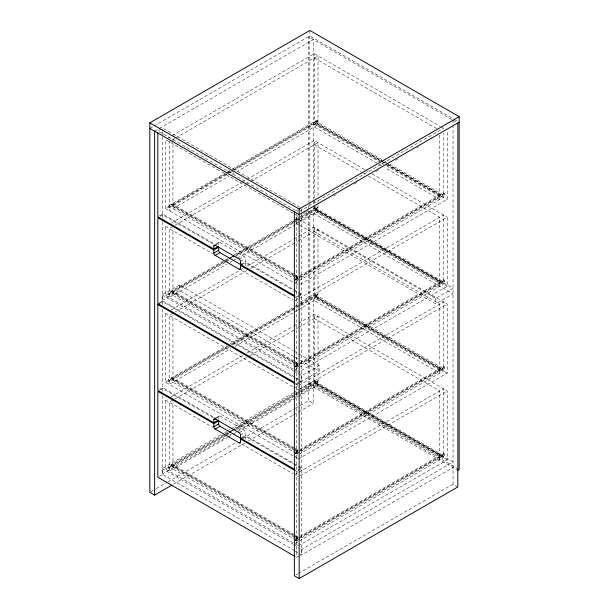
<?xml version="1.0" encoding="UTF-8"?>
<svg xmlns="http://www.w3.org/2000/svg" width="609" height="609" viewBox="0 0 609 609"><rect width="100%" height="100%" fill="white"/><g stroke="black" fill="none" stroke-linecap="round" stroke-linejoin="round"><path stroke-width="0.46" stroke-dasharray="3.04 2.28" d="M149.829 128.37L153.118 126.466M153.932 126.002L309.836 35.992L453.423 118.892M154.633 131.141L313.3 39.532L313.3 199.181M161.035 128.986L157.83 130.828L298.448 212.016M167.132 138.608L171.243 136.241M172.065 135.761L314.29 53.653L440.231 126.367M174.973 138.395L169.218 141.714L169.218 210.691L229.235 176.039M175.795 137.916L318.02 55.807L318.02 124.784L237.457 171.296M226.769 174.692L169.218 207.92L168.419 207.456L168.419 205.918L226.487 172.393M227.309 171.921L231.724 169.371M232.242 169.066L317.22 120.011L318.02 120.468L233.346 169.355M293.074 213.226L165.488 139.56L165.488 208.537L232.524 169.835M168.419 207.456L317.22 121.549L318.02 122.013L230.057 172.796M159.436 215.822L162.633 213.972L213.69 243.448M232.524 174.144L234.168 173.192M160.236 216.279L162.633 214.893L212.868 243.897M293.074 369.031L165.488 295.373L165.488 226.396L167.132 225.444M171.243 223.069L241.118 182.73M241.94 182.251L246.051 179.883M246.873 179.404L314.29 140.489L364.776 169.637M172.956 226.396L169.218 228.55L169.218 297.527L226.769 264.298M174.973 225.231L244.856 184.885M245.678 184.413L249.789 182.038M250.611 181.558L318.02 142.643L318.02 196.844M215.822 244.209L219.027 242.359M215.167 245.221L219.963 242.451L243.965 256.313A1.888 1.089 60 0 1 245.298 258.619L245.298 261.695L293.066 289.275M296.012 210.866L297.656 209.915M299.643 211.323L443.512 128.263L441.053 126.839M294.733 377.078L162.101 300.496L162.101 294.954L179.434 284.943L292.86 350.434M299.255 225.109L295.966 223.206L295.966 217.664L297.542 216.758M303.381 213.477L305.025 212.526M305.847 212.054L308.314 210.63M313.247 207.783L315.713 206.36M333.801 195.915L335.445 194.964M354.347 184.047L356.813 182.624M375.723 171.708L378.189 170.284M395.454 160.319L397.921 158.896M416.83 147.979L418.474 147.028M225.124 262.479L169.218 294.756L168.419 294.292L168.419 292.754L224.835 260.18M225.147 260.005L227.309 258.756M234.191 254.783L299.133 217.284M299.719 216.949L317.22 206.847L318.02 207.304L234.99 255.247M165.488 295.373L228.413 259.038M168.419 294.292L225.665 261.246M226.487 260.766L228.436 259.647M235.835 255.369L317.22 208.385L318.02 208.841L298.288 220.237M225.947 262.007L230.057 259.632M234.99 256.785L297.466 220.709M162.101 300.496L179.434 290.493L294.505 356.927M295.966 223.206L299.118 221.387M299.91 220.938L313.3 213.203L453.035 293.873L435.701 303.883L300.077 225.581M159.436 302.65L162.633 300.808L162.633 221.501M230.057 262.403L232.524 260.979M233.346 260.507L236.635 258.604M237.457 258.132L297.466 223.48M298.288 223.008L318.02 211.62L318.02 203.505M160.236 303.115L162.633 301.729L294.733 377.999M239.17 259.084L243.965 256.313M240.502 261.39L245.298 258.619M240.502 264.466L245.298 261.695M242.1 264.466L245.298 262.624L293.066 290.196M293.074 455.867L165.488 382.201L165.488 313.232L167.132 312.28M171.243 309.905L242.763 268.615M246.873 266.24L292.914 239.664M293.736 239.185L297.847 236.81M298.669 236.338L314.29 227.317L447.25 304.081L447.25 373.058L298.448 458.965M172.956 313.232L169.218 315.386L169.218 384.363L230.88 348.759M174.973 312.059L247.323 270.297M250.611 268.394L297.466 241.339M298.288 240.867L318.02 229.479L318.02 298.448L298.288 309.844M295.532 278.359L443.512 192.924L444.311 193.388L444.311 194.926L295.51 280.833L295.51 279.295L444.311 193.388M294.71 280.376L443.512 194.461L444.311 194.926M294.71 283.147L443.512 197.232L443.512 132.983M300.092 284.35L447.25 199.394L447.25 130.417M298.897 295.418L296.499 296.804L296.499 212.777M299.697 294.954L301.303 294.033L301.303 212.838M298.098 296.804L301.303 294.954L301.303 380.861L299.697 381.79M300.092 302.209L447.25 217.253L447.25 286.222L298.448 372.137M229.235 346.94L169.218 381.592L168.419 381.127L168.419 379.59L226.792 345.889M229.776 344.161L299.133 304.119M299.719 303.784L317.22 293.675L318.02 294.139L231.253 344.23M165.488 382.201L227.964 346.133M168.419 381.127L228.436 346.475M231.42 344.755L317.22 295.22L318.02 295.677L298.288 307.073M232.524 345.044L297.466 307.545M159.436 389.486L162.633 387.636L215.342 418.071M234.99 346.392L297.466 310.316M160.236 389.95L162.633 388.565L213.69 418.04M293.074 542.703L165.488 469.037L165.488 400.067L167.132 399.116M171.243 396.741L242.763 355.45M246.873 353.075L292.914 326.493M293.736 326.021L297.847 323.645M298.669 323.173L314.29 314.153L447.25 390.917L447.25 459.894L298.448 545.801M172.956 400.067L169.218 402.222L169.218 471.191L227.591 437.498M174.973 398.895L246.5 357.605M249.789 355.702L297.466 328.175M298.288 327.703L318.02 316.307L318.02 385.284L298.288 396.68M295.532 365.194L443.512 279.759L444.311 280.224L444.311 281.761L295.51 367.669L295.51 366.131L444.311 280.224M294.71 367.204L443.512 281.297L444.311 281.761M294.71 369.975L443.512 284.068L443.512 215.091L294.71 301.006L297.702 302.726M215.822 417.873L219.027 416.031M215.167 418.893L219.963 416.122L243.965 429.977A1.888 1.089 60 0 1 245.298 432.291L245.298 435.366L293.066 462.947M298.547 373.728L301.836 375.631L319.169 365.621L319.169 371.163L301.836 381.173L295.258 377.374M298.433 219.088L435.701 298.341L453.035 288.331L313.3 207.661M298.897 382.246L296.499 383.632L296.499 297.725M298.897 383.175L296.499 384.561L296.499 470.468L298.897 469.082M299.697 382.711L301.303 381.79L301.303 467.697L299.697 468.618M294.733 550.742L162.101 474.167L162.101 468.625L221.265 434.461M224.554 432.565L226.198 431.621M227.02 431.142L230.301 429.246M231.123 428.774L292.754 393.186M293.576 392.714L297.687 390.339M298.509 389.867L313.3 381.325L453.035 462.003L301.836 549.295L298.547 547.4M300.092 389.044L447.25 304.081M225.124 436.151L169.218 468.42L168.419 467.963L168.419 466.418L224.835 433.844M225.147 433.669L227.614 432.245M234.191 428.447L299.133 390.955M299.719 390.613L317.22 380.511L318.02 380.975L234.99 428.911M165.488 469.037L228.413 432.71M168.419 467.963L225.665 434.91M226.487 434.438L228.954 433.014M235.013 429.512L317.22 382.049L318.02 382.513L298.288 393.901M225.947 435.671L230.057 433.296M236.635 429.505L297.466 394.381M162.101 474.167L226.198 437.163M229.479 435.26L231.123 434.316M238.522 430.045L294.398 397.784M295.22 397.312L299.331 394.936M300.153 394.465L313.3 386.867M159.436 476.322L162.633 474.472L162.633 396.116M228.413 437.018L232.524 434.643M233.346 434.171L236.635 432.276M237.457 431.796L297.466 397.152M239.17 432.748L243.965 429.977M240.502 435.062L245.298 432.291M241.301 437.673L245.298 435.366M242.1 438.137L245.298 436.288L293.066 463.868M150.651 491.859L155.584 489.012M156.406 488.532L167.094 482.366M167.917 481.894L236.155 442.492M242.732 438.701L294.528 408.799M295.35 408.319L299.461 405.952M300.283 405.472L308.497 400.73L313.3 403.501L313.3 205.834M173.542 484.185L245.062 442.895M248.35 440.992L292.746 415.361M293.568 414.889L297.679 412.514M298.501 412.042L313.3 403.501M295.532 452.03L443.512 366.595L444.311 367.052L444.311 368.597L295.51 454.504L295.51 452.967L444.311 367.052M294.71 454.04L443.512 368.133L444.311 368.597M294.71 456.811L443.512 370.904L443.512 301.927L294.71 387.842L297.702 389.562M298.098 470.468L301.303 468.618L301.303 554.533L299.697 555.454M300.092 475.88L447.25 390.917M295.532 538.858L443.512 453.423L444.311 453.888L444.311 455.425L295.51 541.34L295.51 539.795L444.311 453.888M294.71 540.876L443.512 454.969L444.311 455.425M294.71 543.647L443.512 457.74L443.512 388.763L294.71 474.67L297.702 476.398M298.897 555.918L296.499 557.304L296.499 471.396M295.258 551.046L301.836 554.837L453.035 467.545M296.012 574.827L297.656 573.884M298.479 573.404L453.035 484.17L457.831 486.941M454.245 119.364L457.526 121.26M452.091 119.661L308.497 36.761L308.497 202.112M452.913 120.14L456.232 122.059M314.29 57.962L438.137 129.466M381.767 159.429L315.355 121.084L315.355 122.63L382.589 161.446M385.048 161.324L386.692 162.276M389.973 164.164L442.446 194.461L442.446 196.007L388.329 164.757M383.168 161.469L315.089 122.165L315.089 123.703L379.887 161.111M383.982 161.941L387.263 163.836M388.085 164.308L440.581 194.621L440.581 196.159L387.263 165.374M383.411 161.918L385.048 162.862M380.359 160.768L314.29 122.63L314.29 53.653M381.181 161.248L385.276 163.615M386.098 164.087L447.25 199.394M380.724 162.527L314.29 124.167L314.29 126.938L378.265 163.874M381.546 162.999L385.649 165.366M386.464 165.838L439.782 196.616L439.782 199.394L384.827 167.665M379.087 164.346L381.546 165.77M365.59 170.109L368.871 172.004M372.152 173.892L447.25 217.253M314.29 144.797L362.682 172.735M363.497 173.207L365.141 174.159M368.422 176.054L439.782 217.253L439.782 281.914M447.25 286.222L314.29 209.458L314.29 140.489M294.71 214.17L297.702 215.891M295.966 217.664L297.611 218.616M314.29 231.633L439.782 304.081L439.782 368.749M294.345 274.309L172.956 204.228L172.956 143.366M295.167 274.781L298.448 276.676M294.345 275.847L172.956 205.766L172.956 208.537L294.345 278.618M295.167 276.326L298.448 278.214M168.419 205.918L169.218 206.382M295.167 279.097L297.626 280.513M165.488 208.537L293.074 282.195M295.456 283.573L297.702 284.867M447.25 373.058L314.29 296.294L314.29 227.317M293.888 289.747L301.303 294.033M293.888 290.676L301.303 294.954M295.167 296.956L298.448 298.852M165.488 226.396L212.693 253.648M241.4 270.221L293.074 300.054M314.29 318.469L439.782 390.917L439.782 455.585M293.683 350.913L297.793 353.281M298.616 353.76L319.169 365.621M295.327 357.399L299.438 359.774M300.26 360.246L319.169 371.163M294.345 361.145L172.956 291.056L172.956 228.299M295.167 361.617L298.448 363.512M294.345 362.682L172.956 292.602L172.956 295.373L294.345 365.453M295.167 363.154L298.448 365.05M168.419 292.754L169.218 293.218M295.167 365.925L297.626 367.349M295.456 370.409L297.702 371.703M162.101 294.954L292.792 370.409M293.614 370.881L297.725 373.256M447.25 459.894L314.29 383.13L314.29 314.153M458.349 469.075L309.836 383.327L309.836 209.663M308.497 384.096L457.016 469.844M295.555 378.471L301.303 381.79M295.167 383.792L298.448 385.68M165.488 313.232L293.074 386.89M294.345 447.98L172.956 377.892L172.956 315.135M295.167 448.452L298.448 450.348M294.345 449.518L172.956 379.43L172.956 382.201L294.345 452.289M295.167 449.99L298.448 451.886M168.419 379.59L169.218 380.046M295.167 452.761L297.626 454.185M295.456 457.245L297.702 458.539M293.888 463.419L301.303 467.697M293.888 464.34L301.303 468.618M295.167 470.62L298.448 472.515M165.488 400.067L212.693 427.32M241.4 443.892L293.074 473.726M294.345 534.816L172.956 464.728L172.956 401.963M295.167 535.288L298.448 537.184M294.345 536.354L172.956 466.266L172.956 469.037L294.345 539.125M295.167 536.826L298.448 538.721M168.419 466.418L169.218 466.882M295.167 539.597L297.626 541.02M295.456 544.081L297.702 545.375M162.101 468.625L292.792 544.081M293.614 544.553L297.725 546.928M453.035 120.209L453.035 124.008M453.035 124.959L453.035 484.17M439.782 135.168L439.782 195.078M439.782 286.222L439.782 283.451L314.29 211.003L314.29 213.774M439.782 459.894L439.782 457.123L314.29 384.667L314.29 387.438M435.701 298.341L435.701 303.883M318.02 200.277L318.02 202.553M317.22 120.011L317.22 121.549M317.22 206.847L317.22 208.385M317.22 293.675L317.22 295.22M317.22 380.511L317.22 382.049M313.3 200.133L313.3 204.883M309.836 30.45L309.836 201.122M309.836 202.066L309.836 205.865M308.497 205.682L308.497 400.73M301.836 375.631L301.836 381.173M301.836 549.295L301.836 554.837M301.303 211.894L301.303 208.118L162.633 128.057L162.633 130.889M245.298 262.624L245.298 265.699M245.298 436.288L245.298 439.371M218.631 244.765L218.631 243.219A1.888 1.089 60 0 1 219.963 242.451M218.631 418.429L218.631 416.891A1.888 1.089 60 0 1 219.963 416.122M179.434 284.943L179.434 290.493M172.956 139.56L172.956 142.415M172.149 204.685L172.149 206.223M172.149 291.521L172.149 293.058M172.149 378.356L172.149 379.894M172.149 465.192L172.149 466.73M162.633 131.833L162.633 135.609M162.633 136.561L162.633 213.972M162.633 214.893L162.633 217.725M162.633 301.729L162.633 304.561M162.633 309.281L162.633 387.636M162.633 388.565L162.633 391.397M442.446 281.297L315.355 207.92L315.355 209.458L442.446 282.835L442.446 281.297M440.581 281.449L315.089 209.001L315.089 210.539L440.581 282.995L440.581 281.449M297.649 277.141L171.35 204.228L171.35 205.766L297.649 278.678L297.649 277.141M442.446 368.133L315.355 294.756L315.355 296.294L442.446 369.671L442.446 368.133M440.581 368.285L315.089 295.829L315.089 297.375L440.581 369.823L440.581 368.285M439.782 370.287L314.29 297.831L314.29 300.602L439.782 373.058L439.782 370.287M297.649 363.976L171.35 291.056L171.35 292.602L297.649 365.514L297.649 363.976M442.446 454.969L315.355 381.592L315.355 383.13L442.446 456.506L442.446 454.969M440.581 455.121L315.089 382.665L315.089 384.21L440.581 456.659L440.581 455.121M297.649 450.805L171.35 377.892L171.35 379.43L297.649 452.35L297.649 450.805M297.649 537.64L171.35 464.728L171.35 466.266L297.649 539.186L297.649 537.64"/><path stroke-width="0.91" d="M171.898 485.137L154.633 495.102L149.829 492.331L149.829 122.828L309.836 30.45L459.171 116.669L459.171 469.547L457.831 470.315M218.631 246.302L213.835 249.073L213.835 245.998L215.434 245.069M294.863 382.688L157.83 303.579L157.83 217.664L213.835 249.994L218.631 247.224L218.631 250.307A1.888 1.089 60 0 0 219.963 252.613L294.855 295.852M240.768 268.318L239.17 269.239L215.167 255.384A1.888 1.089 60 0 1 213.835 253.078L218.631 250.307M215.167 255.384L219.963 252.613M149.829 122.828L299.164 209.039L459.171 116.669M459.171 122.211L299.164 214.589L149.829 128.37M229.235 258.566L234.168 255.719M218.631 419.974L213.835 422.745L157.83 390.407L157.83 304.5L159.436 303.579M239.17 269.239A1.888 1.089 60 0 0 240.502 268.47L240.502 265.395L242.1 264.466M213.835 422.745L213.835 419.662L215.434 418.741M294.863 556.36L157.83 477.243L157.83 391.336L213.835 423.666L218.631 420.895L218.631 423.971A1.888 1.089 60 0 0 219.963 426.285L294.855 469.516M240.768 441.989L239.17 442.91L215.167 429.056A1.888 1.089 60 0 1 213.835 426.742L218.631 423.971M215.167 429.056L219.963 426.285M229.235 432.238L234.168 429.383M239.17 442.91A1.888 1.089 60 0 0 240.502 442.142L240.502 439.059L242.1 438.137M294.368 211.81L294.368 575.779L299.164 578.55L457.831 486.941L457.831 122.98M213.835 249.073L157.83 216.743L157.83 132.716M240.502 265.395L294.855 296.773M157.83 304.5L294.863 383.609M240.502 439.059L294.855 470.445M299.164 209.039L299.164 578.55M240.502 264.466L240.502 261.39A1.888 1.089 60 0 0 239.17 259.084L215.167 245.221A1.888 1.089 60 0 0 213.835 245.998M240.502 438.137L240.502 435.062A1.888 1.089 60 0 0 239.17 432.748L215.167 418.893A1.888 1.089 60 0 0 213.835 419.662M213.835 249.994L213.835 253.078M213.835 423.666L213.835 426.742M154.633 131.141L154.633 495.102"/></g></svg>
